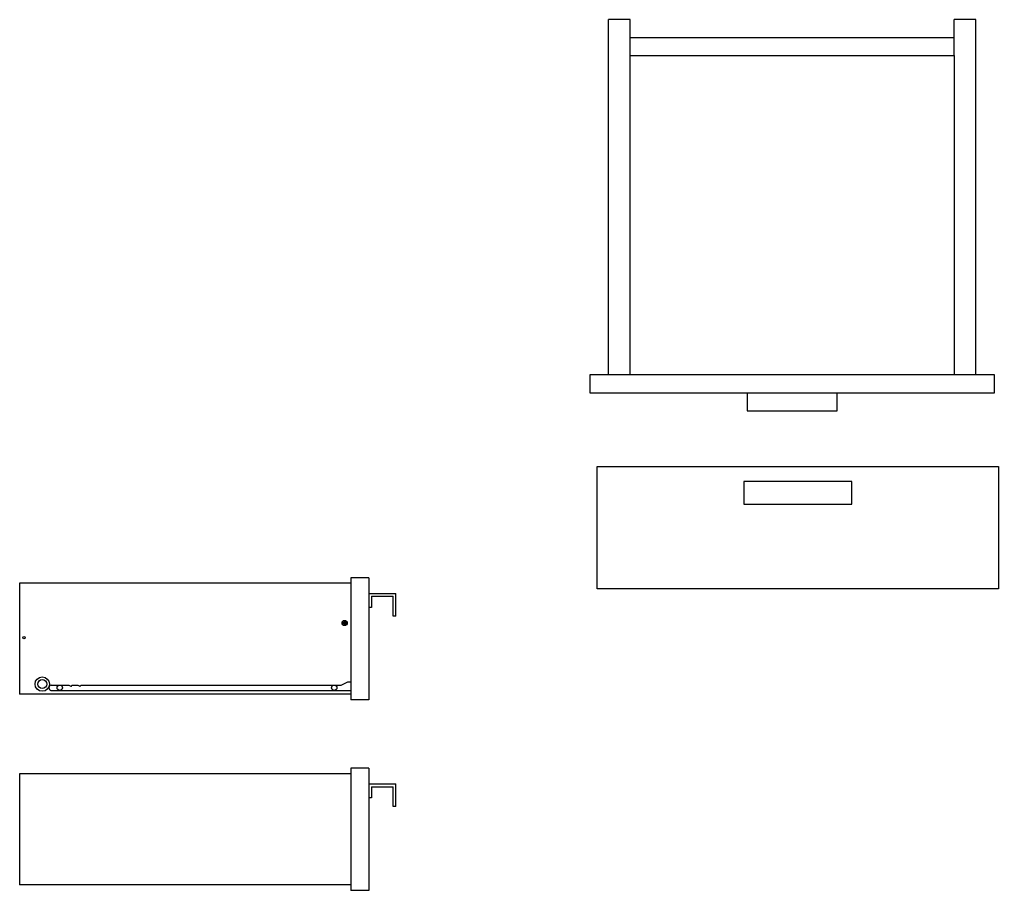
# Model space of a CAD drawing. Header units: millimetres. Extents: x -1075 to 24338, y -11868 to 7393.
# Drawn here: x 16643 to 17730, y 2587 to 3555 of the extents above; entities that cross this region are included whole.
import ezdxf

# ---------------------------------------------------------------- set-up
doc = ezdxf.new("R2010")
doc.units = ezdxf.units.MM
for name, color, linetype in [('IN-FURN', 3, 'Continuous'), ('IN-FURN-STOR', 104, 'Continuous'), ('IN-FURN-WKSF', 4, 'Continuous'), ('viti e cerniere', 3, 'Continuous')]:
    doc.layers.add(name, color=color, linetype=linetype)

msp = doc.modelspace()

# ---------------------------------------------------------------- linework, layer by layer
for p, q in [((17507.5, 3041.3, 412.9), (17447.5, 3041.3, 412.9)), ((17447.5, 3041.3, 412.9), (17447.5, 3016.3, 412.9)), ((17567.5, 3041.3, 412.9), (17507.5, 3041.3, 412.9)), ((17567.5, 3016.3, 412.9), (17567.5, 3041.3, 412.9)), ((17447.5, 3016.3, 412.9), (17567.5, 3016.3, 412.9)), ((17030.7, 2934.4, 412.9), (17010.7, 2934.4, 412.9)), ((17010.7, 2934.4, 412.9), (17010.7, 2798.6, 412.9)), ((17030.7, 2934.4, 412.9), (17030.7, 2798.6, 412.9)), ((17030.7, 2916.9, 412.9), (17060.8, 2916.9, 412.9)), ((17060.8, 2891.9, 412.9), (17060.8, 2916.9, 412.9)), ((17033.7, 2913.9, 412.9), (17057.8, 2913.9, 412.9)), ((17033.7, 2913.9, 412.9), (17033.7, 2901.4, 412.9)), ((17057.8, 2891.9, 412.9), (17057.8, 2913.9, 412.9)), ((17033.7, 2901.4, 412.9), (17030.7, 2901.4, 412.9)), ((17060.8, 2891.9, 412.9), (17057.8, 2891.9, 412.9)), ((17030.7, 2798.6, 412.9), (17010.7, 2798.6, 412.9)), ((17030.7, 2722.7, 412.9), (17010.7, 2722.7, 412.9)), ((17010.7, 2722.7, 412.9), (17010.7, 2586.9, 412.9)), ((17030.7, 2722.7, 412.9), (17030.7, 2586.9, 412.9)), ((17030.7, 2705.2, 412.9), (17060.8, 2705.2, 412.9)), ((17033.7, 2702.2, 412.9), (17057.8, 2702.2, 412.9)), ((17033.7, 2702.2, 412.9), (17033.7, 2689.7, 412.9)), ((17057.8, 2680.2, 412.9), (17057.8, 2702.2, 412.9)), ((17060.8, 2680.2, 412.9), (17060.8, 2705.2, 412.9)), ((17033.7, 2689.7, 412.9), (17030.7, 2689.7, 412.9)), ((17060.8, 2680.2, 412.9), (17057.8, 2680.2, 412.9)), ((17030.7, 2586.9, 412.9), (17010.7, 2586.9, 412.9))]:
    msp.add_line(p, q)
at = {"elevation": 412.9}
msp.add_lwpolyline([(17284.5, 3058.2), (17730.5, 3058.2), (17730.5, 2922.2), (17284.5, 2922.2)], close=True, dxfattribs=at)
at = {"layer": 'IN-FURN'}
for p, q in [((17451.2, 3139.9, 412.9), (17451.2, 3119.9, 412.9)), ((17551.2, 3119.9, 412.9), (17551.2, 3139.9, 412.9)), ((17451.2, 3119.9, 412.9), (17551.2, 3119.9, 412.9))]:
    msp.add_line(p, q, dxfattribs=at)
at = {"layer": 'IN-FURN-STOR'}
for p, q in [((17297.2, 3159.9, 412.9), (17297.2, 3554.9, 412.9)), ((17321.2, 3159.9, 412.9), (17321.2, 3554.9, 412.9)), ((17705.3, 3159.9, 412.9), (17705.3, 3554.9, 412.9)), ((17321.4, 3534.9, 412.9), (17681, 3534.9, 412.9)), ((17321.2, 3514.9, 412.9), (17681.2, 3514.9, 412.9)), ((17681.2, 3514.9, 412.9), (17681.2, 3159.9, 412.9)), ((17726.2, 3159.9, 412.9), (17276.2, 3159.9, 412.9)), ((17276.2, 3159.9, 412.9), (17276.2, 3139.9, 412.9)), ((17726.2, 3139.9, 412.9), (17726.2, 3159.9, 412.9)), ((17276.2, 3139.9, 412.9), (17726.2, 3139.9, 412.9))]:
    msp.add_line(p, q, dxfattribs=at)
at = {"layer": 'IN-FURN-STOR', "color": 0}
for p, q in [((17321.2, 3554.9, 412.9), (17297.2, 3554.9, 412.9)), ((17681.2, 3514.9, 412.9), (17681.2, 3554.9, 412.9)), ((17705.3, 3554.9, 412.9), (17681.2, 3554.9, 412.9)), ((17010.7, 2928.3, 412.9), (16642.6, 2928.3, 412.9)), ((16642.6, 2928.3, 412.9), (16642.6, 2804.9, 412.9)), ((17010.7, 2804.9, 412.9), (16642.6, 2804.9, 412.9)), ((17010.7, 2716.6, 412.9), (16642.6, 2716.6, 412.9)), ((16642.6, 2716.6, 412.9), (16642.6, 2593.2, 412.9)), ((17010.7, 2593.2, 412.9), (16642.6, 2593.2, 412.9))]:
    msp.add_line(p, q, dxfattribs=at)
msp.add_circle((16647.5, 2867.8, 412.9), 1.31, dxfattribs=at)
at = {"layer": 'IN-FURN-WKSF'}
for p, q in [((16677.3, 2809.2, 412.9), (16728.7, 2809.2, 412.9)), ((16677.7, 2815.2, 412.9), (16697.3, 2815.2, 412.9)), ((16697.3, 2815.2, 412.9), (16699.6, 2813.8, 412.9)), ((16699.6, 2813.8, 412.9), (16700.2, 2813.8, 412.9)), ((16700.2, 2813.8, 412.9), (16700.8, 2815.2, 412.9)), ((16700.8, 2815.2, 412.9), (16707.3, 2815.2, 412.9)), ((16707.3, 2815.2, 412.9), (16709.6, 2813.8, 412.9)), ((16710.2, 2813.8, 412.9), (16709.6, 2813.8, 412.9)), ((16710.2, 2813.8, 412.9), (16710.8, 2815.2, 412.9)), ((16710.8, 2815.2, 412.9), (16728.7, 2815.2, 412.9)), ((16728.7, 2815.2, 412.9), (16992.3, 2815.2, 412.9)), ((16728.7, 2809.2, 412.9), (17010.7, 2809.2, 412.9))]:
    msp.add_line(p, q, dxfattribs=at)
at = {"layer": 'IN-FURN-WKSF', "elevation": 412.9}
msp.add_lwpolyline([(16992.3, 2815.2), (17000.2, 2815.2), (17007.6, 2818.7), (17010.7, 2818.7)], dxfattribs=at)
at = {"layer": 'IN-FURN-WKSF'}
for centre, radius in [((16667.8, 2816.2, 412.9), 8), ((16667.8, 2816.2, 412.9), 5), ((16687.3, 2812.2, 412.9), 3), ((16992.3, 2812.2, 412.9), 3)]:
    msp.add_circle(centre, radius, dxfattribs=at)
msp.add_arc((16678.4, 2812.1, 412.9), 3.13, 103.1879, 250.4633, dxfattribs=at)
at = {"layer": 'viti e cerniere'}
for p, q in [((17001.9, 2884.7, 412.9), (17001.9, 2883.7, 412.9)), ((17003.4, 2884.7, 412.9), (17001.9, 2884.7, 412.9)), ((17001.9, 2883.7, 412.9), (17003.4, 2883.7, 412.9)), ((17004.4, 2886.2, 412.9), (17003.4, 2886.2, 412.9)), ((17003.4, 2886.2, 412.9), (17003.4, 2884.7, 412.9)), ((17004.4, 2884.7, 412.9), (17003.4, 2883.7, 412.9)), ((17004.4, 2883.7, 412.9), (17003.4, 2884.7, 412.9)), ((17003.4, 2883.7, 412.9), (17003.4, 2882.2, 412.9)), ((17004.4, 2884.7, 412.9), (17004.4, 2886.2, 412.9)), ((17005.9, 2884.7, 412.9), (17004.4, 2884.7, 412.9)), ((17004.4, 2882.2, 412.9), (17004.4, 2883.7, 412.9)), ((17004.4, 2883.7, 412.9), (17005.9, 2883.7, 412.9)), ((17005.9, 2883.7, 412.9), (17005.9, 2884.7, 412.9)), ((17003.4, 2882.2, 412.9), (17004.4, 2882.2, 412.9))]:
    msp.add_line(p, q, dxfattribs=at)
msp.add_circle((17003.9, 2884.2, 412.9), 2.88, dxfattribs=at)

doc.saveas('drawing.dxf')
